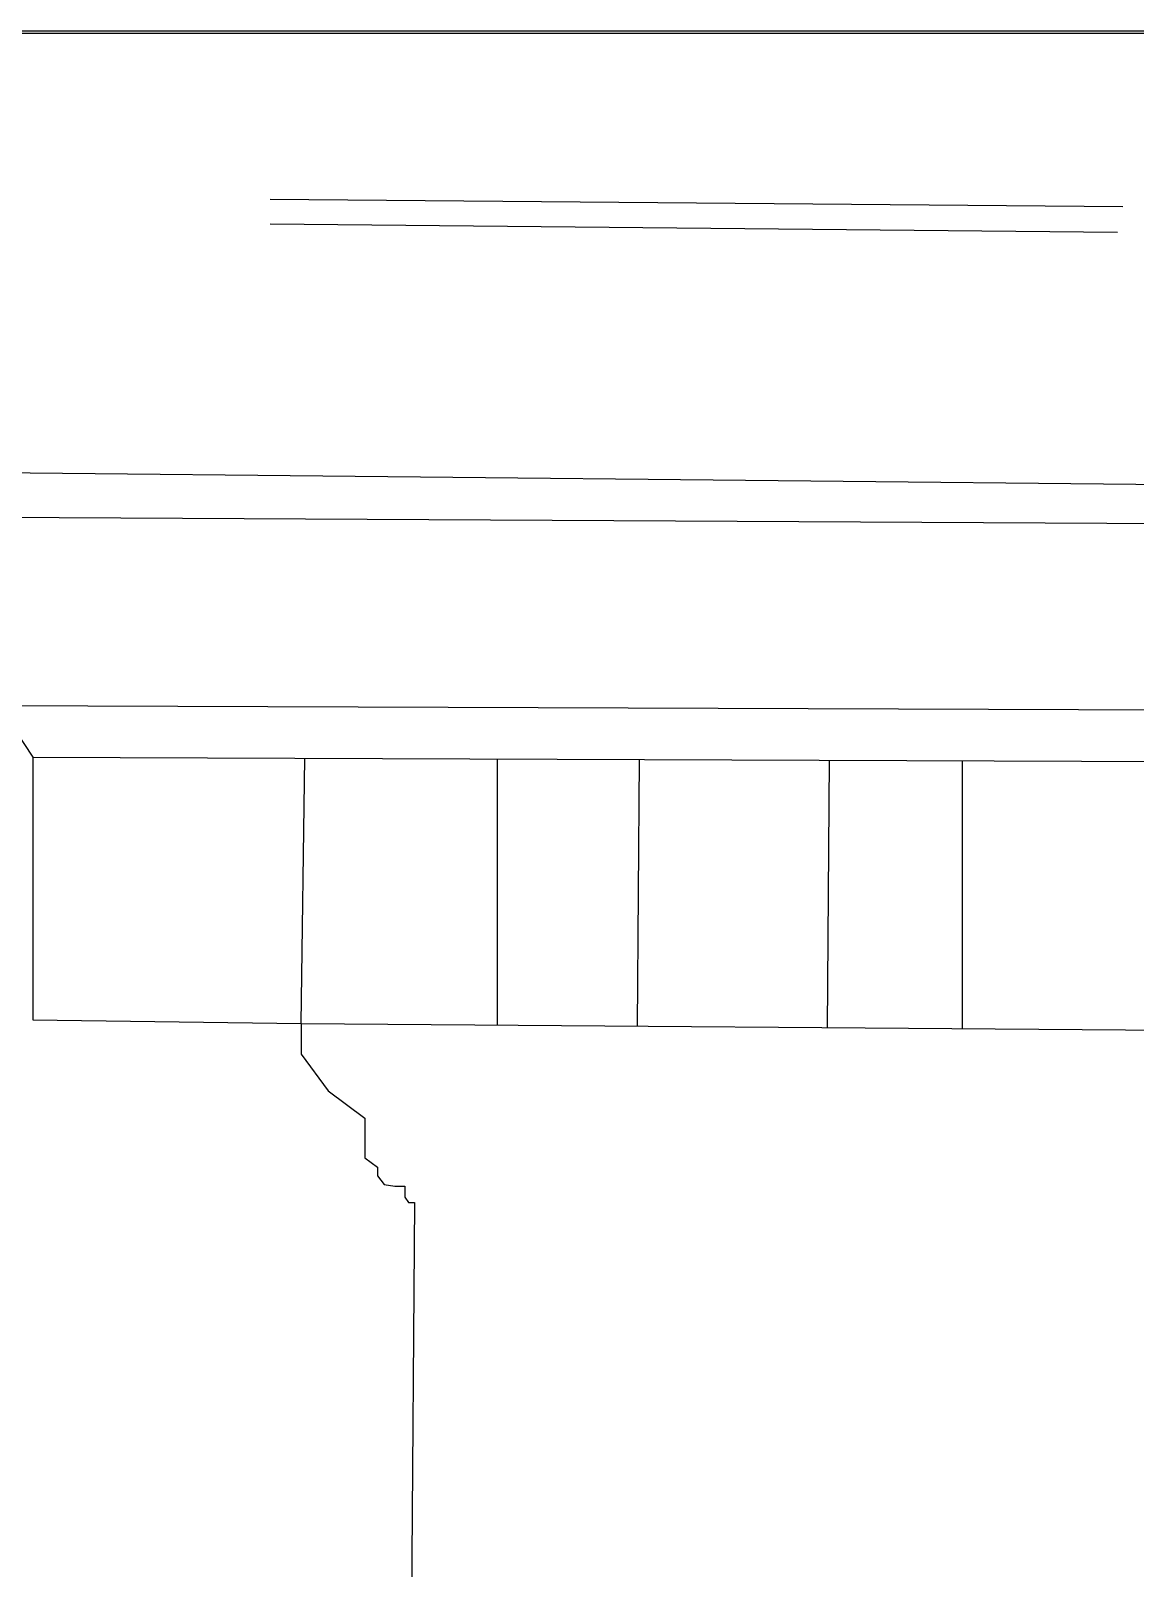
# Model space of a CAD drawing. Header units: inches. Extents: x 21.4 to 22.4, y 12.97 to 14.39.
# Drawn here: x 21.6507 to 21.9663, y 13.9485 to 14.3879 of the extents above; entities that cross this region are included whole.
import ezdxf

# ---------------------------------------------------------------- set-up
doc = ezdxf.new("R2010")
doc.units = ezdxf.units.IN
doc.header["$MEASUREMENT"] = 0
doc.layers.add('foro', color=7, linetype='Continuous')
doc.layers.add('çziigi', color=10, linetype='Continuous')
picture_1 = doc.add_image_def('image1.jpg', size_in_pixel=(1984, 2806))
picture_2 = doc.add_image_def('image2.jpg', size_in_pixel=(1984, 2806))

msp = doc.modelspace()

# ---------------------------------------------------------------- linework, layer by layer
at = {"layer": 'foro'}
msp.add_line((21.65127, 14.18032), (22.15959, 14.17844), dxfattribs=at)
at = {"layer": 'çziigi'}
for p, q in [((21.96278, 14.33762), (21.71911, 14.33965)), ((21.71915, 14.33271), (21.96128, 14.33033)), ((21.55414, 14.26254), (22.1649, 14.25632)), ((21.55626, 14.24943), (22.16474, 14.24599)), ((21.55626, 14.19542), (22.16201, 14.19312)), ((21.64146, 14.19509), (21.65127, 14.18032)), ((21.65127, 14.18032), (21.65127, 14.10527)), ((21.65127, 14.18032), (22.15959, 14.17844)), ((21.72794, 14.10416), (21.72903, 14.18003)), ((21.78407, 14.10372), (21.78407, 14.17983)), ((21.82458, 14.17968), (21.82399, 14.10342)), ((21.87889, 14.17948), (21.8783, 14.103)), ((21.91694, 14.1027), (21.91694, 14.17934)), ((21.65127, 14.10527), (21.72794, 14.10416)), ((21.72794, 14.10416), (22.15534, 14.10086)), ((21.72794, 14.10416), (21.72794, 14.09541)), ((21.72794, 14.09541), (21.73572, 14.08495)), ((21.73572, 14.08495), (21.74619, 14.07716)), ((21.74619, 14.07716), (21.74619, 14.06915)), ((21.74619, 14.06915), (21.74619, 14.06581)), ((21.74619, 14.06581), (21.74975, 14.06314)), ((21.74975, 14.06314), (21.74975, 14.06068)), ((21.74975, 14.06068), (21.75171, 14.0582)), ((21.75171, 14.0582), (21.75471, 14.05775)), ((21.75471, 14.05775), (21.7576, 14.05775)), ((21.7576, 14.05775), (21.7576, 14.05459)), ((21.7576, 14.05459), (21.75863, 14.05301)), ((21.75863, 14.05301), (21.76032, 14.05301)), ((21.76032, 14.05301), (21.75872, 13.83243))]:
    msp.add_line(p, q, dxfattribs=at)

# ---------------------------------------------------------------- pictures from other files: only their frames are drawn
at = {"layer": 'foro'}
image = msp.add_image(picture_2, insert=(21.39607, 12.97297), size_in_units=(1.00045, 1.41495), dxfattribs=at)
image.dxf.flags = 7
image = msp.add_image(picture_1, insert=(21.39607, 12.97297), size_in_units=(1, 1.41431), rotation=0, dxfattribs=at)
image.dxf.flags = 7

doc.saveas('drawing.dxf')
